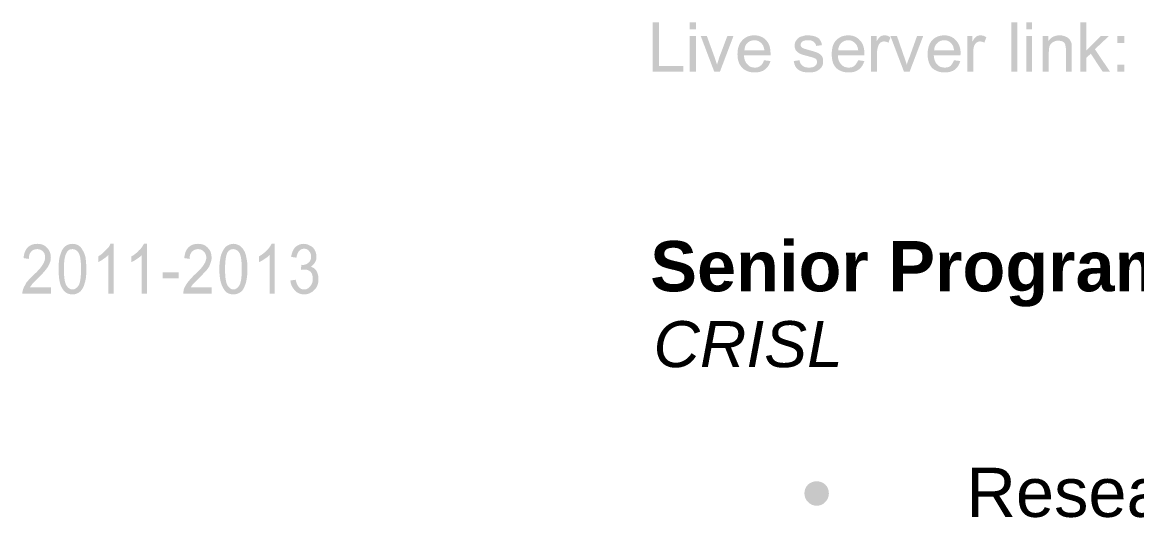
# Paper-space layout 'Layout1' of a CAD drawing. Header units: millimetres. Extents: x 25 to 207, y 70 to 253.
# Drawn here: x 25.37 to 70.59, y 163.81 to 184.47 of the extents above; entities that cross this region are included whole.
import ezdxf

# ---------------------------------------------------------------- set-up
doc = ezdxf.new("R2010")
doc.units = ezdxf.units.MM
doc.header["$MEASUREMENT"] = 0
doc.layers.get('0').update_dxf_attribs({"linetype": 'CONTINUOUS'})
doc.styles.add('Arial$001', font='arial.ttf', dxfattribs={"height": 2.376})
doc.styles.add('Arial$101', font='arialbd.ttf', dxfattribs={"height": 3.024})
doc.styles.add('Arial$201', font='ariali.ttf', dxfattribs={"oblique": 15, "height": 2.736})

psp = doc.layouts.get("Layout1")

# ---------------------------------------------------------------- hatches: boundary and pattern name
at = {"true_color": 0x000007}
h = psp.add_hatch(color=0, dxfattribs=at)
h.paths.add_polyline_path([(50.947, 182.471), (50.947, 184.474), (51.212, 184.474), (51.212, 182.702), (52.189, 182.702), (52.189, 182.471)])
h.paths.add_polyline_path([(52.454, 184.192), (52.454, 184.474), (52.702, 184.474), (52.702, 184.192)])
h.paths.add_polyline_path([(52.454, 182.471), (52.454, 183.911), (52.702, 183.911), (52.702, 182.471)])
edge = h.paths.add_edge_path()
edge.add_line((53.447, 182.471), (52.901, 183.911))
edge.add_line((52.901, 183.911), (53.149, 183.911))
edge.add_line((53.149, 183.911), (53.463, 183.05))
edge.add_spline(control_points=[(53.463, 183.05), (53.496, 182.951), (53.53, 182.851), (53.563, 182.752), (53.563, 182.752), (53.579, 182.835), (53.612, 182.918), (53.645, 183.033)], knot_values=[0, 0, 0, 0, 0.125, 0.125, 0.125, 0.125, 1, 1, 1, 1], degree=3, periodic=0)
edge.add_line((53.645, 183.033), (53.977, 183.911))
edge.add_line((53.977, 183.911), (54.225, 183.911))
edge.add_line((54.225, 183.911), (53.679, 182.471))
edge.add_line((53.679, 182.471), (53.447, 182.471))
edge = h.paths.add_edge_path()
edge.add_line((55.466, 182.934), (55.731, 182.901))
edge.add_spline(control_points=[(55.731, 182.901), (55.681, 182.752), (55.615, 182.636), (55.499, 182.553), (55.499, 182.553), (55.4, 182.471), (55.251, 182.438), (55.085, 182.438), (55.085, 182.438), (54.87, 182.438), (54.705, 182.504), (54.589, 182.62), (54.589, 182.62), (54.457, 182.752), (54.39, 182.934), (54.39, 183.182), (54.39, 183.182), (54.39, 183.414), (54.457, 183.613), (54.589, 183.745), (54.589, 183.745), (54.705, 183.878), (54.87, 183.944), (55.069, 183.944), (55.069, 183.944), (55.268, 183.944), (55.433, 183.878), (55.549, 183.745), (55.549, 183.745), (55.681, 183.613), (55.731, 183.431), (55.731, 183.199), (55.731, 183.199), (55.731, 183.182), (55.731, 183.149), (55.731, 183.133)], knot_values=[0, 0, 0, 0, 0.027778, 0.027778, 0.027778, 0.027778, 0.055556, 0.055556, 0.055556, 0.055556, 0.083333, 0.083333, 0.083333, 0.083333, 0.111111, 0.111111, 0.111111, 0.111111, 0.138889, 0.138889, 0.138889, 0.138889, 0.166667, 0.166667, 0.166667, 0.166667, 0.194444, 0.194444, 0.194444, 0.194444, 0.222222, 0.222222, 0.222222, 0.222222, 1, 1, 1, 1], degree=3, periodic=0)
edge.add_line((55.731, 183.133), (54.655, 183.133))
edge.add_spline(control_points=[(54.655, 183.133), (54.655, 182.967), (54.705, 182.851), (54.788, 182.769), (54.788, 182.769), (54.87, 182.669), (54.97, 182.636), (55.085, 182.636), (55.085, 182.636), (55.185, 182.636), (55.251, 182.653), (55.317, 182.702), (55.317, 182.702), (55.383, 182.752), (55.433, 182.835), (55.466, 182.934)], knot_values=[0, 0, 0, 0, 0.0625, 0.0625, 0.0625, 0.0625, 0.125, 0.125, 0.125, 0.125, 0.1875, 0.1875, 0.1875, 0.1875, 1, 1, 1, 1], degree=3, periodic=0)
edge = h.paths.add_edge_path()
edge.add_line((54.672, 183.331), (55.483, 183.331))
edge.add_spline(control_points=[(55.483, 183.331), (55.466, 183.447), (55.433, 183.547), (55.383, 183.596), (55.383, 183.596), (55.301, 183.696), (55.201, 183.745), (55.085, 183.745), (55.085, 183.745), (54.97, 183.745), (54.87, 183.712), (54.788, 183.629), (54.788, 183.629), (54.721, 183.563), (54.672, 183.464), (54.672, 183.331)], knot_values=[0, 0, 0, 0, 0.0625, 0.0625, 0.0625, 0.0625, 0.125, 0.125, 0.125, 0.125, 0.1875, 0.1875, 0.1875, 0.1875, 1, 1, 1, 1], degree=3, periodic=0)
edge = h.paths.add_edge_path()
edge.add_line((56.675, 182.901), (56.906, 182.934))
edge.add_spline(control_points=[(56.906, 182.934), (56.923, 182.835), (56.956, 182.769), (57.022, 182.719), (57.022, 182.719), (57.088, 182.653), (57.171, 182.636), (57.287, 182.636), (57.287, 182.636), (57.403, 182.636), (57.486, 182.653), (57.535, 182.702), (57.535, 182.702), (57.601, 182.752), (57.618, 182.802), (57.618, 182.868), (57.618, 182.868), (57.618, 182.918), (57.601, 182.967), (57.552, 183), (57.552, 183), (57.519, 183.017), (57.436, 183.05), (57.303, 183.083), (57.303, 183.083), (57.121, 183.133), (56.989, 183.166), (56.923, 183.199), (56.923, 183.199), (56.857, 183.232), (56.807, 183.282), (56.757, 183.331), (56.757, 183.331), (56.724, 183.398), (56.708, 183.464), (56.708, 183.53), (56.708, 183.53), (56.708, 183.596), (56.724, 183.662), (56.757, 183.712), (56.757, 183.712), (56.79, 183.762), (56.823, 183.811), (56.873, 183.845), (56.873, 183.845), (56.906, 183.878), (56.972, 183.894), (57.039, 183.911), (57.039, 183.911), (57.105, 183.944), (57.171, 183.944), (57.237, 183.944), (57.237, 183.944), (57.353, 183.944), (57.452, 183.927), (57.552, 183.894), (57.552, 183.894), (57.635, 183.861), (57.701, 183.828), (57.734, 183.762), (57.734, 183.762), (57.783, 183.712), (57.8, 183.629), (57.817, 183.547)], knot_values=[0, 0, 0, 0, 0.015625, 0.015625, 0.015625, 0.015625, 0.03125, 0.03125, 0.03125, 0.03125, 0.046875, 0.046875, 0.046875, 0.046875, 0.0625, 0.0625, 0.0625, 0.0625, 0.078125, 0.078125, 0.078125, 0.078125, 0.09375, 0.09375, 0.09375, 0.09375, 0.109375, 0.109375, 0.109375, 0.109375, 0.125, 0.125, 0.125, 0.125, 0.140625, 0.140625, 0.140625, 0.140625, 0.15625, 0.15625, 0.15625, 0.15625, 0.171875, 0.171875, 0.171875, 0.171875, 0.1875, 0.1875, 0.1875, 0.1875, 0.203125, 0.203125, 0.203125, 0.203125, 0.21875, 0.21875, 0.21875, 0.21875, 0.234375, 0.234375, 0.234375, 0.234375, 1, 1, 1, 1], degree=3, periodic=0)
edge.add_line((57.817, 183.547), (57.585, 183.513))
edge.add_spline(control_points=[(57.585, 183.513), (57.568, 183.58), (57.535, 183.646), (57.486, 183.679), (57.486, 183.679), (57.436, 183.729), (57.353, 183.745), (57.254, 183.745), (57.254, 183.745), (57.155, 183.745), (57.072, 183.729), (57.022, 183.696), (57.022, 183.696), (56.972, 183.646), (56.956, 183.613), (56.956, 183.563), (56.956, 183.563), (56.956, 183.53), (56.956, 183.497), (56.972, 183.48), (56.972, 183.48), (57.006, 183.447), (57.022, 183.431), (57.072, 183.414), (57.072, 183.414), (57.105, 183.398), (57.171, 183.381), (57.287, 183.348), (57.287, 183.348), (57.469, 183.298), (57.585, 183.265), (57.651, 183.232), (57.651, 183.232), (57.717, 183.199), (57.783, 183.149), (57.817, 183.1), (57.817, 183.1), (57.85, 183.05), (57.866, 182.967), (57.866, 182.885), (57.866, 182.885), (57.866, 182.802), (57.85, 182.736), (57.8, 182.653), (57.8, 182.653), (57.75, 182.587), (57.684, 182.537), (57.601, 182.487), (57.601, 182.487), (57.502, 182.454), (57.403, 182.438), (57.287, 182.438), (57.287, 182.438), (57.105, 182.438), (56.956, 182.471), (56.857, 182.553), (56.857, 182.553), (56.757, 182.62), (56.691, 182.736), (56.675, 182.901)], knot_values=[0, 0, 0, 0, 0.016667, 0.016667, 0.016667, 0.016667, 0.033333, 0.033333, 0.033333, 0.033333, 0.05, 0.05, 0.05, 0.05, 0.066667, 0.066667, 0.066667, 0.066667, 0.083333, 0.083333, 0.083333, 0.083333, 0.1, 0.1, 0.1, 0.1, 0.116667, 0.116667, 0.116667, 0.116667, 0.133333, 0.133333, 0.133333, 0.133333, 0.15, 0.15, 0.15, 0.15, 0.166667, 0.166667, 0.166667, 0.166667, 0.183333, 0.183333, 0.183333, 0.183333, 0.2, 0.2, 0.2, 0.2, 0.216667, 0.216667, 0.216667, 0.216667, 0.233333, 0.233333, 0.233333, 0.233333, 1, 1, 1, 1], degree=3, periodic=0)
edge = h.paths.add_edge_path()
edge.add_line((59.29, 182.934), (59.538, 182.901))
edge.add_spline(control_points=[(59.538, 182.901), (59.488, 182.752), (59.422, 182.636), (59.306, 182.553), (59.306, 182.553), (59.207, 182.471), (59.075, 182.438), (58.892, 182.438), (58.892, 182.438), (58.694, 182.438), (58.512, 182.504), (58.396, 182.62), (58.396, 182.62), (58.264, 182.752), (58.214, 182.934), (58.214, 183.182), (58.214, 183.182), (58.214, 183.414), (58.264, 183.613), (58.396, 183.745), (58.396, 183.745), (58.528, 183.878), (58.677, 183.944), (58.892, 183.944), (58.892, 183.944), (59.075, 183.944), (59.24, 183.878), (59.356, 183.745), (59.356, 183.745), (59.488, 183.613), (59.538, 183.431), (59.538, 183.199), (59.538, 183.199), (59.538, 183.182), (59.538, 183.149), (59.538, 183.133)], knot_values=[0, 0, 0, 0, 0.027778, 0.027778, 0.027778, 0.027778, 0.055556, 0.055556, 0.055556, 0.055556, 0.083333, 0.083333, 0.083333, 0.083333, 0.111111, 0.111111, 0.111111, 0.111111, 0.138889, 0.138889, 0.138889, 0.138889, 0.166667, 0.166667, 0.166667, 0.166667, 0.194444, 0.194444, 0.194444, 0.194444, 0.222222, 0.222222, 0.222222, 0.222222, 1, 1, 1, 1], degree=3, periodic=0)
edge.add_line((59.538, 183.133), (58.462, 183.133))
edge.add_spline(control_points=[(58.462, 183.133), (58.462, 182.967), (58.512, 182.851), (58.595, 182.769), (58.595, 182.769), (58.677, 182.669), (58.777, 182.636), (58.892, 182.636), (58.892, 182.636), (58.992, 182.636), (59.075, 182.653), (59.124, 182.702), (59.124, 182.702), (59.19, 182.752), (59.24, 182.835), (59.29, 182.934)], knot_values=[0, 0, 0, 0, 0.0625, 0.0625, 0.0625, 0.0625, 0.125, 0.125, 0.125, 0.125, 0.1875, 0.1875, 0.1875, 0.1875, 1, 1, 1, 1], degree=3, periodic=0)
edge = h.paths.add_edge_path()
edge.add_line((58.479, 183.331), (59.29, 183.331))
edge.add_spline(control_points=[(59.29, 183.331), (59.273, 183.447), (59.24, 183.547), (59.19, 183.596), (59.19, 183.596), (59.108, 183.696), (59.008, 183.745), (58.892, 183.745), (58.892, 183.745), (58.777, 183.745), (58.677, 183.712), (58.595, 183.629), (58.595, 183.629), (58.528, 183.563), (58.479, 183.464), (58.479, 183.331)], knot_values=[0, 0, 0, 0, 0.0625, 0.0625, 0.0625, 0.0625, 0.125, 0.125, 0.125, 0.125, 0.1875, 0.1875, 0.1875, 0.1875, 1, 1, 1, 1], degree=3, periodic=0)
edge = h.paths.add_edge_path()
edge.add_line((59.803, 182.471), (59.803, 183.911))
edge.add_line((59.803, 183.911), (60.035, 183.911))
edge.add_line((60.035, 183.911), (60.035, 183.696))
edge.add_spline(control_points=[(60.035, 183.696), (60.084, 183.795), (60.134, 183.861), (60.184, 183.894), (60.184, 183.894), (60.233, 183.927), (60.283, 183.944), (60.349, 183.944), (60.349, 183.944), (60.432, 183.944), (60.515, 183.927), (60.597, 183.861)], knot_values=[0, 0, 0, 0, 0.083333, 0.083333, 0.083333, 0.083333, 0.166667, 0.166667, 0.166667, 0.166667, 1, 1, 1, 1], degree=3, periodic=0)
edge.add_line((60.597, 183.861), (60.515, 183.646))
edge.add_spline(control_points=[(60.515, 183.646), (60.448, 183.679), (60.399, 183.696), (60.333, 183.696), (60.333, 183.696), (60.283, 183.696), (60.233, 183.679), (60.184, 183.646), (60.184, 183.646), (60.15, 183.613), (60.117, 183.563), (60.101, 183.513), (60.101, 183.513), (60.068, 183.431), (60.051, 183.331), (60.051, 183.232)], knot_values=[0, 0, 0, 0, 0.0625, 0.0625, 0.0625, 0.0625, 0.125, 0.125, 0.125, 0.125, 0.1875, 0.1875, 0.1875, 0.1875, 1, 1, 1, 1], degree=3, periodic=0)
edge.add_line((60.051, 183.232), (60.051, 182.471))
edge.add_line((60.051, 182.471), (59.803, 182.471))
edge = h.paths.add_edge_path()
edge.add_line((61.144, 182.471), (60.597, 183.911))
edge.add_line((60.597, 183.911), (60.862, 183.911))
edge.add_line((60.862, 183.911), (61.16, 183.05))
edge.add_spline(control_points=[(61.16, 183.05), (61.193, 182.951), (61.226, 182.851), (61.259, 182.752), (61.259, 182.752), (61.276, 182.835), (61.309, 182.918), (61.359, 183.033)], knot_values=[0, 0, 0, 0, 0.125, 0.125, 0.125, 0.125, 1, 1, 1, 1], degree=3, periodic=0)
edge.add_line((61.359, 183.033), (61.673, 183.911))
edge.add_line((61.673, 183.911), (61.922, 183.911))
edge.add_line((61.922, 183.911), (61.375, 182.471))
edge.add_line((61.375, 182.471), (61.144, 182.471))
edge = h.paths.add_edge_path()
edge.add_line((63.179, 182.934), (63.428, 182.901))
edge.add_spline(control_points=[(63.428, 182.901), (63.395, 182.752), (63.312, 182.636), (63.213, 182.553), (63.213, 182.553), (63.097, 182.471), (62.964, 182.438), (62.799, 182.438), (62.799, 182.438), (62.584, 182.438), (62.418, 182.504), (62.286, 182.62), (62.286, 182.62), (62.17, 182.752), (62.104, 182.934), (62.104, 183.182), (62.104, 183.182), (62.104, 183.414), (62.17, 183.613), (62.286, 183.745), (62.286, 183.745), (62.418, 183.878), (62.584, 183.944), (62.782, 183.944), (62.782, 183.944), (62.964, 183.944), (63.13, 183.878), (63.246, 183.745), (63.246, 183.745), (63.378, 183.613), (63.444, 183.431), (63.444, 183.199), (63.444, 183.199), (63.444, 183.182), (63.444, 183.149), (63.428, 183.133)], knot_values=[0, 0, 0, 0, 0.027778, 0.027778, 0.027778, 0.027778, 0.055556, 0.055556, 0.055556, 0.055556, 0.083333, 0.083333, 0.083333, 0.083333, 0.111111, 0.111111, 0.111111, 0.111111, 0.138889, 0.138889, 0.138889, 0.138889, 0.166667, 0.166667, 0.166667, 0.166667, 0.194444, 0.194444, 0.194444, 0.194444, 0.222222, 0.222222, 0.222222, 0.222222, 1, 1, 1, 1], degree=3, periodic=0)
edge.add_line((63.428, 183.133), (62.352, 183.133))
edge.add_spline(control_points=[(62.352, 183.133), (62.368, 182.967), (62.402, 182.851), (62.484, 182.769), (62.484, 182.769), (62.567, 182.669), (62.666, 182.636), (62.799, 182.636), (62.799, 182.636), (62.882, 182.636), (62.964, 182.653), (63.031, 182.702), (63.031, 182.702), (63.08, 182.752), (63.13, 182.835), (63.179, 182.934)], knot_values=[0, 0, 0, 0, 0.0625, 0.0625, 0.0625, 0.0625, 0.125, 0.125, 0.125, 0.125, 0.1875, 0.1875, 0.1875, 0.1875, 1, 1, 1, 1], degree=3, periodic=0)
edge = h.paths.add_edge_path()
edge.add_line((62.368, 183.331), (63.179, 183.331))
edge.add_spline(control_points=[(63.179, 183.331), (63.163, 183.447), (63.13, 183.547), (63.08, 183.596), (63.08, 183.596), (63.014, 183.696), (62.898, 183.745), (62.782, 183.745), (62.782, 183.745), (62.666, 183.745), (62.567, 183.712), (62.501, 183.629), (62.501, 183.629), (62.418, 183.563), (62.368, 183.464), (62.368, 183.331)], knot_values=[0, 0, 0, 0, 0.0625, 0.0625, 0.0625, 0.0625, 0.125, 0.125, 0.125, 0.125, 0.1875, 0.1875, 0.1875, 0.1875, 1, 1, 1, 1], degree=3, periodic=0)
edge = h.paths.add_edge_path()
edge.add_line((63.709, 182.471), (63.709, 183.911))
edge.add_line((63.709, 183.911), (63.924, 183.911))
edge.add_line((63.924, 183.911), (63.924, 183.696))
edge.add_spline(control_points=[(63.924, 183.696), (63.974, 183.795), (64.04, 183.861), (64.073, 183.894), (64.073, 183.894), (64.123, 183.927), (64.189, 183.944), (64.239, 183.944), (64.239, 183.944), (64.322, 183.944), (64.404, 183.927), (64.487, 183.861)], knot_values=[0, 0, 0, 0, 0.083333, 0.083333, 0.083333, 0.083333, 0.166667, 0.166667, 0.166667, 0.166667, 1, 1, 1, 1], degree=3, periodic=0)
edge.add_line((64.487, 183.861), (64.404, 183.646))
edge.add_spline(control_points=[(64.404, 183.646), (64.355, 183.679), (64.288, 183.696), (64.222, 183.696), (64.222, 183.696), (64.173, 183.696), (64.123, 183.679), (64.09, 183.646), (64.09, 183.646), (64.04, 183.613), (64.007, 183.563), (63.991, 183.513), (63.991, 183.513), (63.957, 183.431), (63.957, 183.331), (63.957, 183.232)], knot_values=[0, 0, 0, 0, 0.0625, 0.0625, 0.0625, 0.0625, 0.125, 0.125, 0.125, 0.125, 0.1875, 0.1875, 0.1875, 0.1875, 1, 1, 1, 1], degree=3, periodic=0)
edge.add_line((63.957, 183.232), (63.957, 182.471))
edge.add_line((63.957, 182.471), (63.709, 182.471))
h = psp.add_hatch(color=0, dxfattribs=at)
h.paths.add_polyline_path([(65.497, 182.471), (65.497, 184.474), (65.745, 184.474), (65.745, 182.471)])
h.paths.add_polyline_path([(66.109, 184.192), (66.109, 184.474), (66.341, 184.474), (66.341, 184.192)])
h.paths.add_polyline_path([(66.109, 182.471), (66.109, 183.911), (66.341, 183.911), (66.341, 182.471)])
edge = h.paths.add_edge_path()
edge.add_line((66.771, 182.471), (66.771, 183.911))
edge.add_line((66.771, 183.911), (67.003, 183.911))
edge.add_line((67.003, 183.911), (67.003, 183.712))
edge.add_spline(control_points=[(67.003, 183.712), (67.102, 183.861), (67.251, 183.944), (67.466, 183.944), (67.466, 183.944), (67.549, 183.944), (67.632, 183.927), (67.698, 183.894), (67.698, 183.894), (67.781, 183.861), (67.831, 183.828), (67.864, 183.778), (67.864, 183.778), (67.897, 183.729), (67.93, 183.662), (67.947, 183.596), (67.947, 183.596), (67.947, 183.547), (67.947, 183.464), (67.947, 183.365)], knot_values=[0, 0, 0, 0, 0.05, 0.05, 0.05, 0.05, 0.1, 0.1, 0.1, 0.1, 0.15, 0.15, 0.15, 0.15, 0.2, 0.2, 0.2, 0.2, 1, 1, 1, 1], degree=3, periodic=0)
edge.add_line((67.947, 183.365), (67.947, 182.471))
edge.add_line((67.947, 182.471), (67.715, 182.471))
edge.add_line((67.715, 182.471), (67.715, 183.348))
edge.add_spline(control_points=[(67.715, 183.348), (67.715, 183.447), (67.698, 183.53), (67.682, 183.58), (67.682, 183.58), (67.665, 183.629), (67.632, 183.662), (67.582, 183.696), (67.582, 183.696), (67.533, 183.712), (67.466, 183.729), (67.4, 183.729), (67.4, 183.729), (67.301, 183.729), (67.218, 183.696), (67.135, 183.629), (67.135, 183.629), (67.053, 183.563), (67.02, 183.447), (67.02, 183.249)], knot_values=[0, 0, 0, 0, 0.05, 0.05, 0.05, 0.05, 0.1, 0.1, 0.1, 0.1, 0.15, 0.15, 0.15, 0.15, 0.2, 0.2, 0.2, 0.2, 1, 1, 1, 1], degree=3, periodic=0)
edge.add_line((67.02, 183.249), (67.02, 182.471))
edge.add_line((67.02, 182.471), (66.771, 182.471))
h.paths.add_polyline_path([(68.294, 182.471), (68.294, 184.474), (68.542, 184.474), (68.542, 183.331), (69.122, 183.911), (69.453, 183.911), (68.89, 183.381), (69.502, 182.471), (69.204, 182.471), (68.724, 183.199), (68.542, 183.033), (68.542, 182.471)])
h.paths.add_polyline_path([(69.8, 183.629), (69.8, 183.911), (70.082, 183.911), (70.082, 183.629)])
h.paths.add_polyline_path([(69.8, 182.471), (69.8, 182.752), (70.082, 182.752), (70.082, 182.471)])
h = psp.add_hatch(color=0, dxfattribs=at)
edge = h.paths.add_edge_path()
edge.add_line((26.533, 173.715), (26.533, 173.466))
edge.add_line((26.533, 173.466), (25.374, 173.466))
edge.add_spline(control_points=[(25.374, 173.466), (25.374, 173.533), (25.391, 173.582), (25.408, 173.648), (25.408, 173.648), (25.441, 173.731), (25.49, 173.814), (25.54, 173.913), (25.54, 173.913), (25.606, 173.996), (25.705, 174.095), (25.821, 174.211), (25.821, 174.211), (26.02, 174.393), (26.136, 174.526), (26.202, 174.642), (26.202, 174.642), (26.268, 174.741), (26.301, 174.84), (26.301, 174.923), (26.301, 174.923), (26.301, 175.022), (26.285, 175.105), (26.219, 175.171), (26.219, 175.171), (26.152, 175.237), (26.07, 175.271), (25.987, 175.271), (25.987, 175.271), (25.871, 175.271), (25.788, 175.237), (25.739, 175.171), (25.739, 175.171), (25.672, 175.105), (25.639, 175.006), (25.639, 174.873)], knot_values=[0, 0, 0, 0, 0.027778, 0.027778, 0.027778, 0.027778, 0.055556, 0.055556, 0.055556, 0.055556, 0.083333, 0.083333, 0.083333, 0.083333, 0.111111, 0.111111, 0.111111, 0.111111, 0.138889, 0.138889, 0.138889, 0.138889, 0.166667, 0.166667, 0.166667, 0.166667, 0.194444, 0.194444, 0.194444, 0.194444, 0.222222, 0.222222, 0.222222, 0.222222, 1, 1, 1, 1], degree=3, periodic=0)
edge.add_line((25.639, 174.873), (25.424, 174.906))
edge.add_spline(control_points=[(25.424, 174.906), (25.441, 175.088), (25.49, 175.237), (25.59, 175.337), (25.59, 175.337), (25.689, 175.436), (25.821, 175.486), (25.987, 175.486), (25.987, 175.486), (26.152, 175.486), (26.285, 175.436), (26.384, 175.32), (26.384, 175.32), (26.483, 175.221), (26.533, 175.088), (26.533, 174.923), (26.533, 174.923), (26.533, 174.84), (26.517, 174.774), (26.483, 174.691), (26.483, 174.691), (26.45, 174.608), (26.401, 174.526), (26.334, 174.443), (26.334, 174.443), (26.268, 174.36), (26.169, 174.244), (26.02, 174.095), (26.02, 174.095), (25.888, 173.963), (25.805, 173.88), (25.772, 173.847), (25.772, 173.847), (25.739, 173.797), (25.705, 173.748), (25.672, 173.715)], knot_values=[0, 0, 0, 0, 0.027778, 0.027778, 0.027778, 0.027778, 0.055556, 0.055556, 0.055556, 0.055556, 0.083333, 0.083333, 0.083333, 0.083333, 0.111111, 0.111111, 0.111111, 0.111111, 0.138889, 0.138889, 0.138889, 0.138889, 0.166667, 0.166667, 0.166667, 0.166667, 0.194444, 0.194444, 0.194444, 0.194444, 0.222222, 0.222222, 0.222222, 0.222222, 1, 1, 1, 1], degree=3, periodic=0)
edge.add_line((25.672, 173.715), (26.533, 173.715))
edge = h.paths.add_edge_path()
edge.add_spline(control_points=[(26.848, 174.459), (26.848, 174.691), (26.864, 174.89), (26.914, 175.022), (26.914, 175.022), (26.947, 175.171), (27.013, 175.287), (27.096, 175.37), (27.096, 175.37), (27.179, 175.436), (27.278, 175.486), (27.41, 175.486), (27.41, 175.486), (27.51, 175.486), (27.592, 175.453), (27.659, 175.42), (27.659, 175.42), (27.725, 175.37), (27.791, 175.304), (27.824, 175.221), (27.824, 175.221), (27.874, 175.155), (27.907, 175.055), (27.94, 174.939), (27.94, 174.939), (27.957, 174.807), (27.973, 174.658), (27.973, 174.459), (27.973, 174.459), (27.973, 174.228), (27.957, 174.029), (27.907, 173.897), (27.907, 173.897), (27.874, 173.748), (27.808, 173.632), (27.725, 173.549), (27.725, 173.549), (27.642, 173.483), (27.543, 173.433), (27.41, 173.433), (27.41, 173.433), (27.245, 173.433), (27.112, 173.499), (27.013, 173.648), (27.013, 173.648), (26.897, 173.814), (26.848, 174.079), (26.848, 174.459)], knot_values=[0, 0, 0, 0, 0.020833, 0.020833, 0.020833, 0.020833, 0.041667, 0.041667, 0.041667, 0.041667, 0.0625, 0.0625, 0.0625, 0.0625, 0.083333, 0.083333, 0.083333, 0.083333, 0.104167, 0.104167, 0.104167, 0.104167, 0.125, 0.125, 0.125, 0.125, 0.145833, 0.145833, 0.145833, 0.145833, 0.166667, 0.166667, 0.166667, 0.166667, 0.1875, 0.1875, 0.1875, 0.1875, 0.208333, 0.208333, 0.208333, 0.208333, 0.229167, 0.229167, 0.229167, 0.229167, 1, 1, 1, 1], degree=3, periodic=0)
edge = h.paths.add_edge_path()
edge.add_spline(control_points=[(27.063, 174.459), (27.063, 174.128), (27.096, 173.913), (27.162, 173.797), (27.162, 173.797), (27.228, 173.698), (27.311, 173.632), (27.41, 173.632), (27.41, 173.632), (27.51, 173.632), (27.592, 173.698), (27.659, 173.797), (27.659, 173.797), (27.725, 173.913), (27.758, 174.128), (27.758, 174.459), (27.758, 174.459), (27.758, 174.791), (27.725, 175.006), (27.659, 175.122), (27.659, 175.122), (27.592, 175.221), (27.51, 175.271), (27.41, 175.271), (27.41, 175.271), (27.311, 175.271), (27.228, 175.237), (27.179, 175.138), (27.179, 175.138), (27.096, 175.006), (27.063, 174.791), (27.063, 174.459)], knot_values=[0, 0, 0, 0, 0.03125, 0.03125, 0.03125, 0.03125, 0.0625, 0.0625, 0.0625, 0.0625, 0.09375, 0.09375, 0.09375, 0.09375, 0.125, 0.125, 0.125, 0.125, 0.15625, 0.15625, 0.15625, 0.15625, 0.1875, 0.1875, 0.1875, 0.1875, 0.21875, 0.21875, 0.21875, 0.21875, 1, 1, 1, 1], degree=3, periodic=0)
edge = h.paths.add_edge_path()
edge.add_line((29.082, 173.466), (28.867, 173.466))
edge.add_line((28.867, 173.466), (28.867, 175.039))
edge.add_spline(control_points=[(28.867, 175.039), (28.817, 174.973), (28.751, 174.923), (28.668, 174.873), (28.668, 174.873), (28.586, 174.807), (28.519, 174.774), (28.453, 174.741)], knot_values=[0, 0, 0, 0, 0.125, 0.125, 0.125, 0.125, 1, 1, 1, 1], degree=3, periodic=0)
edge.add_line((28.453, 174.741), (28.453, 174.973))
edge.add_spline(control_points=[(28.453, 174.973), (28.569, 175.039), (28.668, 175.122), (28.751, 175.221), (28.751, 175.221), (28.85, 175.304), (28.917, 175.386), (28.95, 175.486)], knot_values=[0, 0, 0, 0, 0.125, 0.125, 0.125, 0.125, 1, 1, 1, 1], degree=3, periodic=0)
edge.add_line((28.95, 175.486), (29.082, 175.486))
edge.add_line((29.082, 175.486), (29.082, 173.466))
edge = h.paths.add_edge_path()
edge.add_line((30.439, 173.466), (30.224, 173.466))
edge.add_line((30.224, 173.466), (30.224, 175.039))
edge.add_spline(control_points=[(30.224, 175.039), (30.175, 174.973), (30.108, 174.923), (30.026, 174.873), (30.026, 174.873), (29.943, 174.807), (29.86, 174.774), (29.794, 174.741)], knot_values=[0, 0, 0, 0, 0.125, 0.125, 0.125, 0.125, 1, 1, 1, 1], degree=3, periodic=0)
edge.add_line((29.794, 174.741), (29.794, 174.973))
edge.add_spline(control_points=[(29.794, 174.973), (29.926, 175.039), (30.026, 175.122), (30.108, 175.221), (30.108, 175.221), (30.208, 175.304), (30.257, 175.386), (30.307, 175.486)], knot_values=[0, 0, 0, 0, 0.125, 0.125, 0.125, 0.125, 1, 1, 1, 1], degree=3, periodic=0)
edge.add_line((30.307, 175.486), (30.439, 175.486))
edge.add_line((30.439, 175.486), (30.439, 173.466))
h = psp.add_hatch(color=0, dxfattribs=at)
edge = h.paths.add_edge_path()
edge.add_line((33.055, 173.715), (33.055, 173.466))
edge.add_line((33.055, 173.466), (31.913, 173.466))
edge.add_spline(control_points=[(31.913, 173.466), (31.913, 173.533), (31.913, 173.582), (31.929, 173.648), (31.929, 173.648), (31.962, 173.731), (32.012, 173.814), (32.078, 173.913), (32.078, 173.913), (32.144, 173.996), (32.227, 174.095), (32.343, 174.211), (32.343, 174.211), (32.541, 174.393), (32.674, 174.526), (32.74, 174.642), (32.74, 174.642), (32.806, 174.741), (32.839, 174.84), (32.839, 174.923), (32.839, 174.923), (32.839, 175.022), (32.806, 175.105), (32.74, 175.171), (32.74, 175.171), (32.674, 175.237), (32.608, 175.271), (32.508, 175.271), (32.508, 175.271), (32.409, 175.271), (32.326, 175.237), (32.26, 175.171), (32.26, 175.171), (32.194, 175.105), (32.161, 175.006), (32.161, 174.873)], knot_values=[0, 0, 0, 0, 0.027778, 0.027778, 0.027778, 0.027778, 0.055556, 0.055556, 0.055556, 0.055556, 0.083333, 0.083333, 0.083333, 0.083333, 0.111111, 0.111111, 0.111111, 0.111111, 0.138889, 0.138889, 0.138889, 0.138889, 0.166667, 0.166667, 0.166667, 0.166667, 0.194444, 0.194444, 0.194444, 0.194444, 0.222222, 0.222222, 0.222222, 0.222222, 1, 1, 1, 1], degree=3, periodic=0)
edge.add_line((32.161, 174.873), (31.946, 174.906))
edge.add_spline(control_points=[(31.946, 174.906), (31.962, 175.088), (32.012, 175.237), (32.111, 175.337), (32.111, 175.337), (32.21, 175.436), (32.343, 175.486), (32.508, 175.486), (32.508, 175.486), (32.674, 175.486), (32.806, 175.436), (32.906, 175.32), (32.906, 175.32), (33.005, 175.221), (33.055, 175.088), (33.055, 174.923), (33.055, 174.923), (33.055, 174.84), (33.038, 174.774), (33.005, 174.691), (33.005, 174.691), (32.988, 174.608), (32.939, 174.526), (32.873, 174.443), (32.873, 174.443), (32.806, 174.36), (32.69, 174.244), (32.541, 174.095), (32.541, 174.095), (32.409, 173.963), (32.326, 173.88), (32.293, 173.847), (32.293, 173.847), (32.26, 173.797), (32.227, 173.748), (32.21, 173.715)], knot_values=[0, 0, 0, 0, 0.027778, 0.027778, 0.027778, 0.027778, 0.055556, 0.055556, 0.055556, 0.055556, 0.083333, 0.083333, 0.083333, 0.083333, 0.111111, 0.111111, 0.111111, 0.111111, 0.138889, 0.138889, 0.138889, 0.138889, 0.166667, 0.166667, 0.166667, 0.166667, 0.194444, 0.194444, 0.194444, 0.194444, 0.222222, 0.222222, 0.222222, 0.222222, 1, 1, 1, 1], degree=3, periodic=0)
edge.add_line((32.21, 173.715), (33.055, 173.715))
edge = h.paths.add_edge_path()
edge.add_spline(control_points=[(33.369, 174.459), (33.369, 174.691), (33.402, 174.89), (33.435, 175.022), (33.435, 175.022), (33.485, 175.171), (33.551, 175.287), (33.634, 175.37), (33.634, 175.37), (33.717, 175.436), (33.816, 175.486), (33.948, 175.486), (33.948, 175.486), (34.031, 175.486), (34.114, 175.453), (34.18, 175.42), (34.18, 175.42), (34.263, 175.37), (34.313, 175.304), (34.362, 175.221), (34.362, 175.221), (34.412, 175.155), (34.445, 175.055), (34.462, 174.939), (34.462, 174.939), (34.495, 174.807), (34.511, 174.658), (34.511, 174.459), (34.511, 174.459), (34.511, 174.228), (34.478, 174.029), (34.445, 173.897), (34.445, 173.897), (34.395, 173.748), (34.346, 173.632), (34.263, 173.549), (34.263, 173.549), (34.18, 173.483), (34.064, 173.433), (33.948, 173.433), (33.948, 173.433), (33.766, 173.433), (33.634, 173.499), (33.551, 173.648), (33.551, 173.648), (33.435, 173.814), (33.369, 174.079), (33.369, 174.459)], knot_values=[0, 0, 0, 0, 0.020833, 0.020833, 0.020833, 0.020833, 0.041667, 0.041667, 0.041667, 0.041667, 0.0625, 0.0625, 0.0625, 0.0625, 0.083333, 0.083333, 0.083333, 0.083333, 0.104167, 0.104167, 0.104167, 0.104167, 0.125, 0.125, 0.125, 0.125, 0.145833, 0.145833, 0.145833, 0.145833, 0.166667, 0.166667, 0.166667, 0.166667, 0.1875, 0.1875, 0.1875, 0.1875, 0.208333, 0.208333, 0.208333, 0.208333, 0.229167, 0.229167, 0.229167, 0.229167, 1, 1, 1, 1], degree=3, periodic=0)
edge = h.paths.add_edge_path()
edge.add_spline(control_points=[(33.601, 174.459), (33.601, 174.128), (33.634, 173.913), (33.7, 173.797), (33.7, 173.797), (33.766, 173.698), (33.849, 173.632), (33.948, 173.632), (33.948, 173.632), (34.031, 173.632), (34.114, 173.698), (34.18, 173.797), (34.18, 173.797), (34.246, 173.913), (34.279, 174.128), (34.279, 174.459), (34.279, 174.459), (34.279, 174.791), (34.246, 175.006), (34.18, 175.122), (34.18, 175.122), (34.114, 175.221), (34.031, 175.271), (33.932, 175.271), (33.932, 175.271), (33.833, 175.271), (33.766, 175.237), (33.7, 175.138), (33.7, 175.138), (33.634, 175.006), (33.601, 174.791), (33.601, 174.459)], knot_values=[0, 0, 0, 0, 0.03125, 0.03125, 0.03125, 0.03125, 0.0625, 0.0625, 0.0625, 0.0625, 0.09375, 0.09375, 0.09375, 0.09375, 0.125, 0.125, 0.125, 0.125, 0.15625, 0.15625, 0.15625, 0.15625, 0.1875, 0.1875, 0.1875, 0.1875, 0.21875, 0.21875, 0.21875, 0.21875, 1, 1, 1, 1], degree=3, periodic=0)
edge = h.paths.add_edge_path()
edge.add_line((35.62, 173.466), (35.405, 173.466))
edge.add_line((35.405, 173.466), (35.405, 175.039))
edge.add_spline(control_points=[(35.405, 175.039), (35.355, 174.973), (35.289, 174.923), (35.206, 174.873), (35.206, 174.873), (35.124, 174.807), (35.041, 174.774), (34.975, 174.741)], knot_values=[0, 0, 0, 0, 0.125, 0.125, 0.125, 0.125, 1, 1, 1, 1], degree=3, periodic=0)
edge.add_line((34.975, 174.741), (34.975, 174.973))
edge.add_spline(control_points=[(34.975, 174.973), (35.091, 175.039), (35.206, 175.122), (35.289, 175.221), (35.289, 175.221), (35.388, 175.304), (35.438, 175.386), (35.488, 175.486)], knot_values=[0, 0, 0, 0, 0.125, 0.125, 0.125, 0.125, 1, 1, 1, 1], degree=3, periodic=0)
edge.add_line((35.488, 175.486), (35.62, 175.486))
edge.add_line((35.62, 175.486), (35.62, 173.466))
edge = h.paths.add_edge_path()
edge.add_line((36.249, 173.996), (36.464, 174.029))
edge.add_spline(control_points=[(36.464, 174.029), (36.497, 173.897), (36.531, 173.797), (36.597, 173.731), (36.597, 173.731), (36.646, 173.665), (36.729, 173.632), (36.812, 173.632), (36.812, 173.632), (36.911, 173.632), (36.994, 173.682), (37.06, 173.764), (37.06, 173.764), (37.126, 173.847), (37.16, 173.946), (37.16, 174.062), (37.16, 174.062), (37.16, 174.162), (37.143, 174.261), (37.077, 174.344), (37.077, 174.344), (37.011, 174.41), (36.928, 174.443), (36.828, 174.443), (36.828, 174.443), (36.795, 174.443), (36.729, 174.443), (36.68, 174.426)], knot_values=[0, 0, 0, 0, 0.035714, 0.035714, 0.035714, 0.035714, 0.071429, 0.071429, 0.071429, 0.071429, 0.107143, 0.107143, 0.107143, 0.107143, 0.142857, 0.142857, 0.142857, 0.142857, 0.178571, 0.178571, 0.178571, 0.178571, 0.214286, 0.214286, 0.214286, 0.214286, 1, 1, 1, 1], degree=3, periodic=0)
edge.add_line((36.68, 174.426), (36.696, 174.642))
edge.add_spline(control_points=[(36.696, 174.642), (36.713, 174.625), (36.729, 174.625), (36.729, 174.625), (36.729, 174.625), (36.828, 174.625), (36.911, 174.658), (36.977, 174.708), (36.977, 174.708), (37.06, 174.774), (37.093, 174.857), (37.093, 174.973), (37.093, 174.973), (37.093, 175.055), (37.06, 175.138), (37.011, 175.188), (37.011, 175.188), (36.961, 175.254), (36.895, 175.287), (36.812, 175.287), (36.812, 175.287), (36.729, 175.287), (36.646, 175.254), (36.597, 175.188), (36.597, 175.188), (36.547, 175.122), (36.514, 175.039), (36.497, 174.923)], knot_values=[0, 0, 0, 0, 0.035714, 0.035714, 0.035714, 0.035714, 0.071429, 0.071429, 0.071429, 0.071429, 0.107143, 0.107143, 0.107143, 0.107143, 0.142857, 0.142857, 0.142857, 0.142857, 0.178571, 0.178571, 0.178571, 0.178571, 0.214286, 0.214286, 0.214286, 0.214286, 1, 1, 1, 1], degree=3, periodic=0)
edge.add_line((36.497, 174.923), (36.282, 174.956))
edge.add_spline(control_points=[(36.282, 174.956), (36.299, 175.122), (36.365, 175.254), (36.448, 175.353), (36.448, 175.353), (36.547, 175.436), (36.663, 175.486), (36.795, 175.486), (36.795, 175.486), (36.895, 175.486), (36.977, 175.453), (37.06, 175.403), (37.06, 175.403), (37.143, 175.37), (37.209, 175.304), (37.242, 175.221), (37.242, 175.221), (37.292, 175.138), (37.309, 175.055), (37.309, 174.956), (37.309, 174.956), (37.309, 174.873), (37.292, 174.791), (37.242, 174.724), (37.242, 174.724), (37.209, 174.658), (37.143, 174.592), (37.077, 174.559), (37.077, 174.559), (37.176, 174.526), (37.259, 174.476), (37.309, 174.393), (37.309, 174.393), (37.358, 174.294), (37.391, 174.195), (37.391, 174.062), (37.391, 174.062), (37.391, 173.88), (37.342, 173.731), (37.226, 173.615), (37.226, 173.615), (37.11, 173.499), (36.977, 173.433), (36.812, 173.433), (36.812, 173.433), (36.663, 173.433), (36.531, 173.483), (36.431, 173.599), (36.431, 173.599), (36.332, 173.698), (36.266, 173.83), (36.249, 173.996)], knot_values=[0, 0, 0, 0, 0.019231, 0.019231, 0.019231, 0.019231, 0.038462, 0.038462, 0.038462, 0.038462, 0.057692, 0.057692, 0.057692, 0.057692, 0.076923, 0.076923, 0.076923, 0.076923, 0.096154, 0.096154, 0.096154, 0.096154, 0.115385, 0.115385, 0.115385, 0.115385, 0.134615, 0.134615, 0.134615, 0.134615, 0.153846, 0.153846, 0.153846, 0.153846, 0.173077, 0.173077, 0.173077, 0.173077, 0.192308, 0.192308, 0.192308, 0.192308, 0.211538, 0.211538, 0.211538, 0.211538, 0.230769, 0.230769, 0.230769, 0.230769, 1, 1, 1, 1], degree=3, periodic=0)
psp.add_hatch(color=0, dxfattribs=at).paths.add_polyline_path([(31.068, 174.079), (31.068, 174.327), (31.714, 174.327), (31.714, 174.079)])
h = psp.add_hatch(color=0, dxfattribs=at)
edge = h.paths.add_edge_path()
edge.add_spline(control_points=[(58.098, 165.356), (58.098, 165.223), (58.048, 165.108), (57.949, 165.008), (57.949, 165.008), (57.866, 164.909), (57.734, 164.859), (57.601, 164.859), (57.601, 164.859), (57.469, 164.859), (57.353, 164.909), (57.254, 165.008), (57.254, 165.008), (57.155, 165.108), (57.105, 165.223), (57.105, 165.356), (57.105, 165.356), (57.105, 165.505), (57.155, 165.621), (57.254, 165.72), (57.254, 165.72), (57.353, 165.803), (57.469, 165.852), (57.601, 165.852), (57.601, 165.852), (57.734, 165.852), (57.866, 165.803), (57.949, 165.72), (57.949, 165.72), (58.048, 165.621), (58.098, 165.505), (58.098, 165.356)], knot_values=[0, 0, 0, 0, 0.03125, 0.03125, 0.03125, 0.03125, 0.0625, 0.0625, 0.0625, 0.0625, 0.09375, 0.09375, 0.09375, 0.09375, 0.125, 0.125, 0.125, 0.125, 0.15625, 0.15625, 0.15625, 0.15625, 0.1875, 0.1875, 0.1875, 0.1875, 0.21875, 0.21875, 0.21875, 0.21875, 1, 1, 1, 1], degree=3, periodic=0)

# ---------------------------------------------------------------- texts
at = {"color": 0, "true_color": 0x000007}
for s, height, style, p in [('Senior Programmer ', 2.03982, 'Arial$101', (50.848, 173.558)), ('CRISL', 1.8671, 'Arial$201', (50.981, 170.483)), ('Research, design, and implement scalable applications for rating analysis. ', 1.99296, 'Arial$001', (63.676, 164.406))]:
    psp.add_text(s, height=height, dxfattribs=dict(at, style=style)).set_placement(p)

doc.saveas('drawing.dxf')
